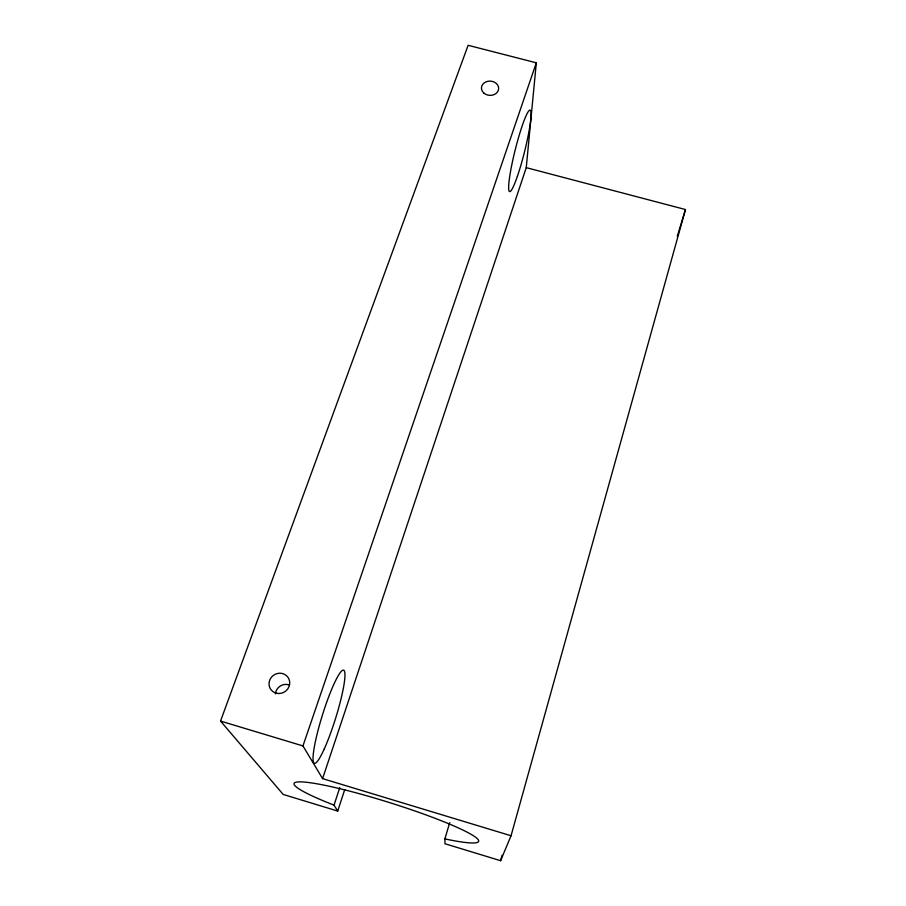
<?xml version="1.0" encoding="UTF-8"?>
<svg xmlns="http://www.w3.org/2000/svg" width="906" height="906" viewBox="0 0 906 906"><rect width="100%" height="100%" fill="white"/><g stroke="black" fill="none" stroke-linecap="round" stroke-linejoin="round"><path stroke-width="1.36" d="M526.25 167.644L685.468 209.535L511.052 835.751L322.581 778.628L526.25 167.644L536.318 62.808L468.13 45.3L220.532 721.074L283.193 794.449L337.723 811.063L344.744 789.568M449.716 822.625L444.891 838.899L444.982 843.758L500.588 860.7L502.105 855.253M677.258 236.375L685.468 209.535M337.723 811.063L334.02 805.14L339.75 787.676M322.581 778.628L302.955 745.921L536.318 62.808M500.588 860.7L511.052 835.751M220.532 721.074L302.955 745.921M334.02 805.14A96.761 10.328 17.4 0 1 315.481 783.554A96.761 10.328 17.4 0 1 452.003 825.128A96.761 10.328 17.4 0 1 444.891 838.899M275.435 693.905A10.147 9.649 -35.3 0 1 288.697 684.8M278.606 693.509A10.521 9.989 -33.9 0 0 288.708 678.526A10.521 9.989 -33.9 0 0 270.826 678.05A10.521 9.989 -33.9 0 0 278.606 693.509M483.849 93.069A8.618 7.123 3.3 0 0 498.334 90.362A8.618 7.123 3.3 0 0 487.983 81.28A8.618 7.123 3.3 0 0 483.849 93.069M324.314 748.798A48.822 6.772 -72.6 0 0 344.54 671.335A48.822 6.772 -72.6 0 0 318.153 729.93A48.822 6.772 -72.6 0 0 324.314 748.798M517.405 176.251A42.027 4.757 -75.9 0 0 530.554 110.532A42.027 4.757 -75.9 0 0 511.596 165.821A42.027 4.757 -75.9 0 0 517.405 176.251"/></g></svg>
